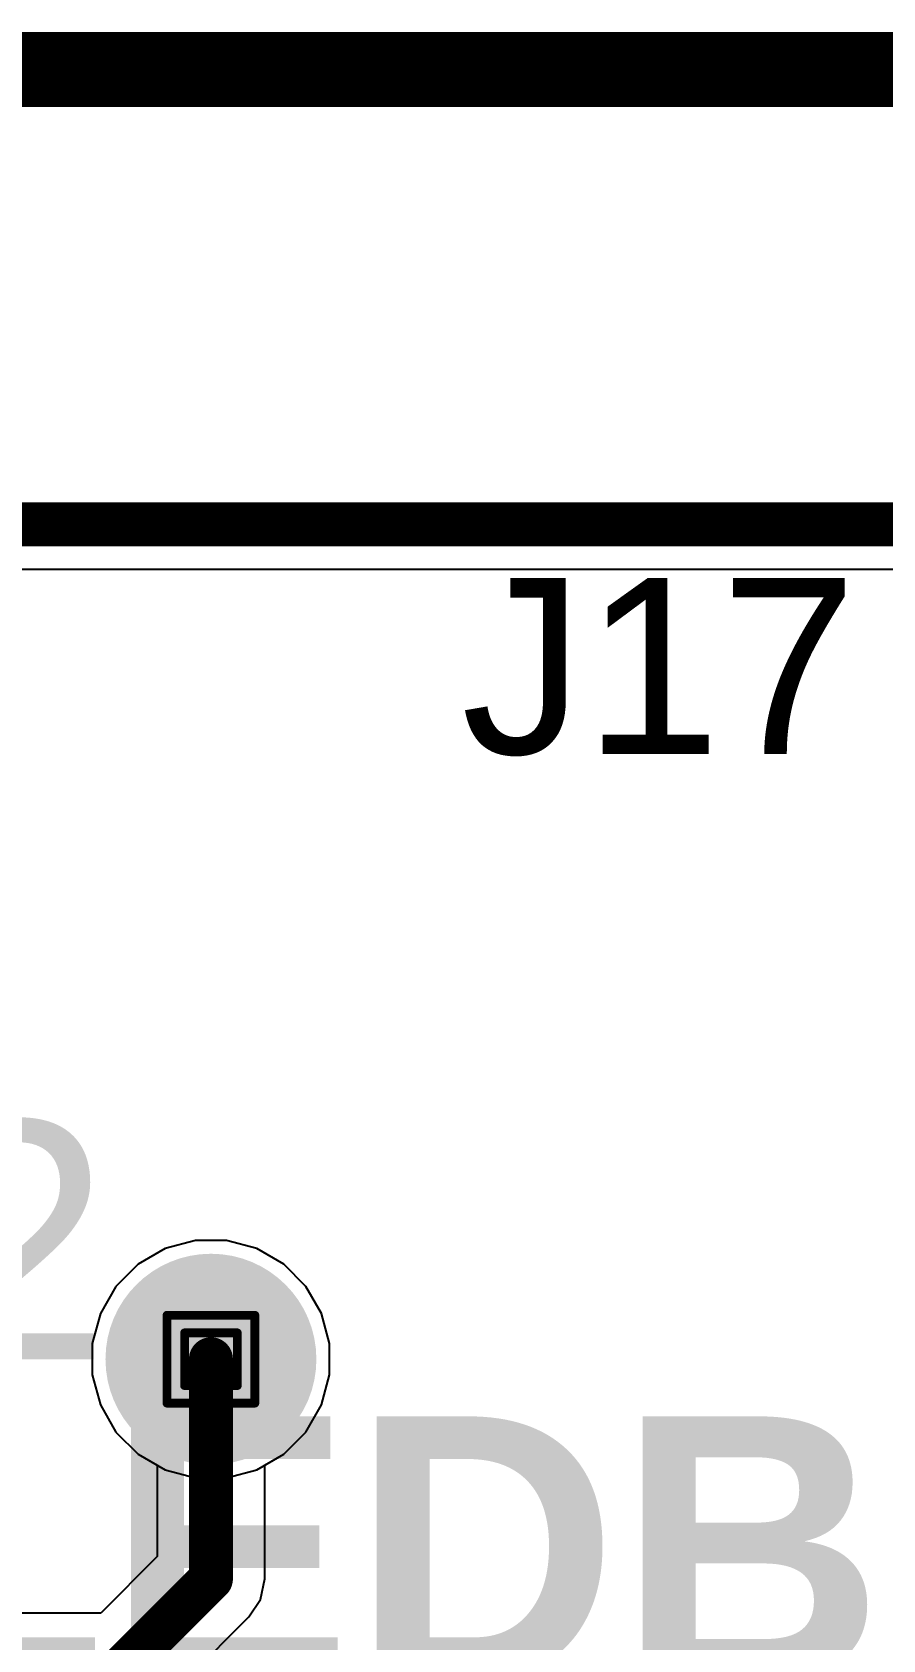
# Model space of a CAD drawing. Header units: inches. Extents: x 0 to 13.9, y -0.2 to 3.4.
# Drawn here: x 2.2993 to 2.4929, y 2.9961 to 3.362 of the extents above; entities that cross this region are included whole.
import ezdxf

# ---------------------------------------------------------------- set-up
doc = ezdxf.new("R2010")
doc.units = ezdxf.units.IN
doc.header["$MEASUREMENT"] = 0
for name, color, linetype in [('Board_Outline', 216, 'Continuous'), ('Bottom Layer', 5, 'Continuous'), ('Bottom Solder', 6, 'Continuous'), ('Dimensions', 6, 'Continuous'), ('Drill Drawing', 1, 'Continuous'), ('Layer 1', 16, 'Continuous'), ('Layer 2', 76, 'Continuous'), ('Mechanical 4', 56, 'Continuous'), ('Mechanical 6', 56, 'Continuous'), ('Multi-Layer', 9, 'Continuous'), ('Pad Holes', 156, 'Continuous'), ('Top Layer', 1, 'Continuous'), ('Top Overlay', 2, 'Continuous'), ('Top Solder', 216, 'Continuous')]:
    doc.layers.add(name, color=color, linetype=linetype)
doc.styles.add('Arial', font='', dxfattribs={"height": 0.2})
doc.styles.add('Arial_Bold', font='', dxfattribs={"height": 0.2})
doc.styles.get('Arial').set_extended_font_data('Arial')
doc.styles.get('Arial_Bold').set_extended_font_data('Arial', bold=True)

msp = doc.modelspace()

# ---------------------------------------------------------------- hatches: boundary and pattern name
at = {"layer": 'Bottom Layer'}
h = msp.add_hatch(color=5, dxfattribs=at)
edge = h.paths.add_edge_path()
edge.add_arc((2.34, 3.06), 0.02, 0, 360)
at = {"layer": 'Bottom Solder'}
h = msp.add_hatch(color=6, dxfattribs=at)
edge = h.paths.add_edge_path()
edge.add_arc((2.34, 3.06), 0.024, 0, 360)
at = {"layer": 'Layer 1'}
h = msp.add_hatch(color=16, dxfattribs=at)
edge = h.paths.add_edge_path()
edge.add_arc((2.34, 3.06), 0.02, 0, 360)
at = {"layer": 'Layer 2'}
h = msp.add_hatch(color=76, dxfattribs=at)
edge = h.paths.add_edge_path()
edge.add_arc((2.34, 3.06), 0.02, 0, 360)
at = {"layer": 'Multi-Layer'}
h = msp.add_hatch(color=9, dxfattribs=at)
edge = h.paths.add_edge_path()
edge.add_arc((2.34, 3.06), 0.02, 0, 360)
at = {"layer": 'Pad Holes'}
h = msp.add_hatch(color=7, dxfattribs=at)
edge = h.paths.add_edge_path()
edge.add_arc((2.34, 3.06), 0.01, 0, 360)
at = {"layer": 'Top Layer'}
h = msp.add_hatch(color=1, dxfattribs=at)
edge = h.paths.add_edge_path()
edge.add_arc((2.34, 3.06), 0.02, 0, 360)
at = {"layer": 'Top Solder'}
h = msp.add_hatch(color=216, dxfattribs=at)
edge = h.paths.add_edge_path()
edge.add_arc((2.34, 3.06), 0.024, 0, 360)

# ---------------------------------------------------------------- linework, layer by layer
at = {"layer": 'Board_Outline'}
msp.add_lwpolyline([(0, 3.25, 0.01, 0.01, 0), (4, 3.25, 0.01, 0.01, 0)], format="xyseb", dxfattribs=at)
at = {"layer": 'Bottom Layer'}
for p, q in [((0.28647, 3.2398), (3.83353, 3.2398)), ((2.32958, 3.08516), (2.32342, 3.08161)), ((2.33645, 3.087), (2.32958, 3.08516)), ((2.34355, 3.087), (2.33645, 3.087)), ((2.35042, 3.08516), (2.34355, 3.087)), ((2.35658, 3.08161), (2.35042, 3.08516)), ((2.32342, 3.08161), (2.31839, 3.07658)), ((2.36161, 3.07658), (2.35658, 3.08161)), ((2.31839, 3.07658), (2.31484, 3.07042)), ((2.36516, 3.07042), (2.36161, 3.07658)), ((2.31484, 3.07042), (2.313, 3.06355)), ((2.367, 3.06355), (2.36516, 3.07042)), ((2.313, 3.06355), (2.313, 3.05645)), ((2.367, 3.05645), (2.367, 3.06355)), ((2.313, 3.05645), (2.31484, 3.04958)), ((2.36516, 3.04958), (2.367, 3.05645)), ((2.31484, 3.04958), (2.31839, 3.04342)), ((2.36161, 3.04342), (2.36516, 3.04958)), ((2.31839, 3.04342), (2.32342, 3.03839)), ((2.35658, 3.03839), (2.36161, 3.04342)), ((2.32342, 3.03839), (2.32958, 3.03484)), ((2.35042, 3.03484), (2.35658, 3.03839)), ((2.32958, 3.03484), (2.33645, 3.033)), ((2.34355, 3.033), (2.35042, 3.03484)), ((2.33645, 3.033), (2.34355, 3.033))]:
    msp.add_line(p, q, dxfattribs=at)
at = {"layer": 'Dimensions'}
for points in [[(2.21493, 3.357, 0.01, 0.01, 0), (4, 3.357, 0.01, 0.01, 0)], [(0.015, 3.25, 0.01, 0.01, 0), (4.237, 3.25, 0.01, 0.01, 0)]]:
    msp.add_lwpolyline(points, format="xyseb", dxfattribs=at)
at = {"layer": 'Drill Drawing'}
for points in [[(2.33, 3.07, 0.002, 0.002, 0), (2.35, 3.07, 0.002, 0.002, 0)], [(2.33, 3.05, 0.002, 0.002, 0), (2.33, 3.07, 0.002, 0.002, 0)], [(2.35, 3.05, 0.002, 0.002, 0), (2.35, 3.07, 0.002, 0.002, 0)], [(2.334, 3.066, 0.002, 0.002, 0), (2.346, 3.066, 0.002, 0.002, 0)], [(2.334, 3.054, 0.002, 0.002, 0), (2.334, 3.066, 0.002, 0.002, 0)], [(2.346, 3.054, 0.002, 0.002, 0), (2.346, 3.066, 0.002, 0.002, 0)], [(2.334, 3.054, 0.002, 0.002, 0), (2.346, 3.054, 0.002, 0.002, 0)], [(2.33, 3.05, 0.002, 0.002, 0), (2.35, 3.05, 0.002, 0.002, 0)]]:
    msp.add_lwpolyline(points, format="xyseb", dxfattribs=at)
for points in [[(2.3295, 3.07, 0.001, 0.001, 1), (2.3305, 3.07, 0.001, 0.001, 1)], [(2.3295, 3.07, 0.001, 0.001, 1), (2.3305, 3.07, 0.001, 0.001, 1)], [(2.3495, 3.07, 0.001, 0.001, 1), (2.3505, 3.07, 0.001, 0.001, 1)], [(2.3495, 3.07, 0.001, 0.001, 1), (2.3505, 3.07, 0.001, 0.001, 1)], [(2.3335, 3.066, 0.001, 0.001, 1), (2.3345, 3.066, 0.001, 0.001, 1)], [(2.3335, 3.066, 0.001, 0.001, 1), (2.3345, 3.066, 0.001, 0.001, 1)], [(2.3455, 3.066, 0.001, 0.001, 1), (2.3465, 3.066, 0.001, 0.001, 1)], [(2.3455, 3.066, 0.001, 0.001, 1), (2.3465, 3.066, 0.001, 0.001, 1)], [(2.3335, 3.054, 0.001, 0.001, 1), (2.3345, 3.054, 0.001, 0.001, 1)], [(2.3335, 3.054, 0.001, 0.001, 1), (2.3345, 3.054, 0.001, 0.001, 1)], [(2.3455, 3.054, 0.001, 0.001, 1), (2.3465, 3.054, 0.001, 0.001, 1)], [(2.3455, 3.054, 0.001, 0.001, 1), (2.3465, 3.054, 0.001, 0.001, 1)], [(2.3295, 3.05, 0.001, 0.001, 1), (2.3305, 3.05, 0.001, 0.001, 1)], [(2.3295, 3.05, 0.001, 0.001, 1), (2.3305, 3.05, 0.001, 0.001, 1)], [(2.3495, 3.05, 0.001, 0.001, 1), (2.3505, 3.05, 0.001, 0.001, 1)], [(2.3495, 3.05, 0.001, 0.001, 1), (2.3505, 3.05, 0.001, 0.001, 1)]]:
    msp.add_lwpolyline(points, format="xyseb", close=True, dxfattribs=at)
at = {"layer": 'Layer 1'}
for p, q in [((0.28647, 3.2398), (3.83353, 3.2398)), ((2.32958, 3.08516), (2.32342, 3.08161)), ((2.33645, 3.087), (2.32958, 3.08516)), ((2.34355, 3.087), (2.33645, 3.087)), ((2.35042, 3.08516), (2.34355, 3.087)), ((2.35658, 3.08161), (2.35042, 3.08516)), ((2.32342, 3.08161), (2.31839, 3.07658)), ((2.36161, 3.07658), (2.35658, 3.08161)), ((2.31839, 3.07658), (2.31484, 3.07042)), ((2.36516, 3.07042), (2.36161, 3.07658)), ((2.31484, 3.07042), (2.313, 3.06355)), ((2.367, 3.06355), (2.36516, 3.07042)), ((2.313, 3.06355), (2.313, 3.05645)), ((2.367, 3.05645), (2.367, 3.06355)), ((2.313, 3.05645), (2.31484, 3.04958)), ((2.36516, 3.04958), (2.367, 3.05645)), ((2.31484, 3.04958), (2.31839, 3.04342)), ((2.36161, 3.04342), (2.36516, 3.04958)), ((2.31839, 3.04342), (2.32342, 3.03839)), ((2.35658, 3.03839), (2.36161, 3.04342)), ((2.32342, 3.03839), (2.32958, 3.03484)), ((2.35042, 3.03484), (2.35658, 3.03839)), ((2.32958, 3.03484), (2.33645, 3.033)), ((2.34355, 3.033), (2.35042, 3.03484)), ((2.33645, 3.033), (2.34355, 3.033))]:
    msp.add_line(p, q, dxfattribs=at)
at = {"layer": 'Layer 2'}
for p, q in [((0.28647, 3.2398), (2.54632, 3.2398)), ((2.32958, 3.08516), (2.32342, 3.08161)), ((2.33645, 3.087), (2.32958, 3.08516)), ((2.34355, 3.087), (2.33645, 3.087)), ((2.35042, 3.08516), (2.34355, 3.087)), ((2.35658, 3.08161), (2.35042, 3.08516)), ((2.32342, 3.08161), (2.31839, 3.07658)), ((2.36161, 3.07658), (2.35658, 3.08161)), ((2.31839, 3.07658), (2.31484, 3.07042)), ((2.36516, 3.07042), (2.36161, 3.07658)), ((2.31484, 3.07042), (2.313, 3.06355)), ((2.367, 3.06355), (2.36516, 3.07042)), ((2.313, 3.06355), (2.313, 3.05645)), ((2.367, 3.05645), (2.367, 3.06355)), ((2.313, 3.05645), (2.31484, 3.04958)), ((2.36516, 3.04958), (2.367, 3.05645)), ((2.31484, 3.04958), (2.31839, 3.04342)), ((2.36161, 3.04342), (2.36516, 3.04958)), ((2.31839, 3.04342), (2.32342, 3.03839)), ((2.35658, 3.03839), (2.36161, 3.04342)), ((2.32342, 3.03839), (2.32958, 3.03484)), ((2.35042, 3.03484), (2.35658, 3.03839)), ((2.32958, 3.03484), (2.33645, 3.033)), ((2.34355, 3.033), (2.35042, 3.03484)), ((2.33645, 3.033), (2.34355, 3.033))]:
    msp.add_line(p, q, dxfattribs=at)
at = {"layer": 'Mechanical 6'}
for points in [[(2.21493, 3.35, 0.01, 0.01, 0), (4, 3.35, 0.01, 0.01, 0)], [(0, 3.25, 0.005, 0.005, 0), (4, 3.25, 0.005, 0.005, 0)]]:
    msp.add_lwpolyline(points, format="xyseb", dxfattribs=at)
at = {"layer": 'Top Layer'}
for p, q in [((0.28647, 3.2398), (2.55176, 3.2398)), ((2.32958, 3.08516), (2.32342, 3.08161)), ((2.33645, 3.087), (2.32958, 3.08516)), ((2.34355, 3.087), (2.33645, 3.087)), ((2.35042, 3.08516), (2.34355, 3.087)), ((2.35658, 3.08161), (2.35042, 3.08516)), ((2.32342, 3.08161), (2.31839, 3.07658)), ((2.36161, 3.07658), (2.35658, 3.08161)), ((2.31839, 3.07658), (2.31484, 3.07042)), ((2.36516, 3.07042), (2.36161, 3.07658)), ((2.31484, 3.07042), (2.313, 3.06355)), ((2.367, 3.06355), (2.36516, 3.07042)), ((2.313, 3.06355), (2.313, 3.05645)), ((2.367, 3.05645), (2.367, 3.06355)), ((2.313, 3.05645), (2.31484, 3.04958)), ((2.36516, 3.04958), (2.367, 3.05645)), ((2.31484, 3.04958), (2.31839, 3.04342)), ((2.36161, 3.04342), (2.36516, 3.04958)), ((2.31839, 3.04342), (2.32342, 3.03839)), ((2.35658, 3.03839), (2.36161, 3.04342)), ((2.32342, 3.03839), (2.32776, 3.03589)), ((2.35224, 3.03589), (2.35658, 3.03839)), ((2.32776, 3.03589), (2.32776, 3.01507)), ((2.35224, 3.01), (2.35224, 3.03589)), ((2.32776, 3.01507), (2.31493, 3.00224)), ((2.3513, 3.00532), (2.35224, 3.01)), ((2.34865, 3.00135), (2.3513, 3.00532)), ((2.31493, 3.00224), (2.14007, 3.00224)), ((2.32865, 2.98135), (2.34865, 3.00135))]:
    msp.add_line(p, q, dxfattribs=at)
for points in [[(2.34, 3.01, 0.01, 0.01, 0), (2.34, 3.06, 0.01, 0.01, 0)], [(2.32, 2.99, 0.01, 0.01, 0), (2.34, 3.01, 0.01, 0.01, 0)]]:
    msp.add_lwpolyline(points, format="xyseb", dxfattribs=at)
for points in [[(2.3375, 3.06, 0.005, 0.005, 1), (2.3425, 3.06, 0.005, 0.005, 1)], [(2.3375, 3.01, 0.005, 0.005, 1), (2.3425, 3.01, 0.005, 0.005, 1)], [(2.3375, 3.01, 0.005, 0.005, 1), (2.3425, 3.01, 0.005, 0.005, 1)]]:
    msp.add_lwpolyline(points, format="xyseb", close=True, dxfattribs=at)

# ---------------------------------------------------------------- texts
at = {"layer": 'Mechanical 4', "style": 'Arial'}
msp.add_text('2', height=0.05425, dxfattribs=at).set_placement((2.275, 3.06))
at = {"layer": 'Top Overlay'}
for s, height, style, p in [('J17', 0.04, 'Arial', (2.39695, 3.19775)), ('LEDBLK', 0.06, 'Arial_Bold', (2.265, 2.987))]:
    msp.add_text(s, height=height, dxfattribs=dict(at, style=style)).set_placement(p)

doc.saveas('drawing.dxf')
